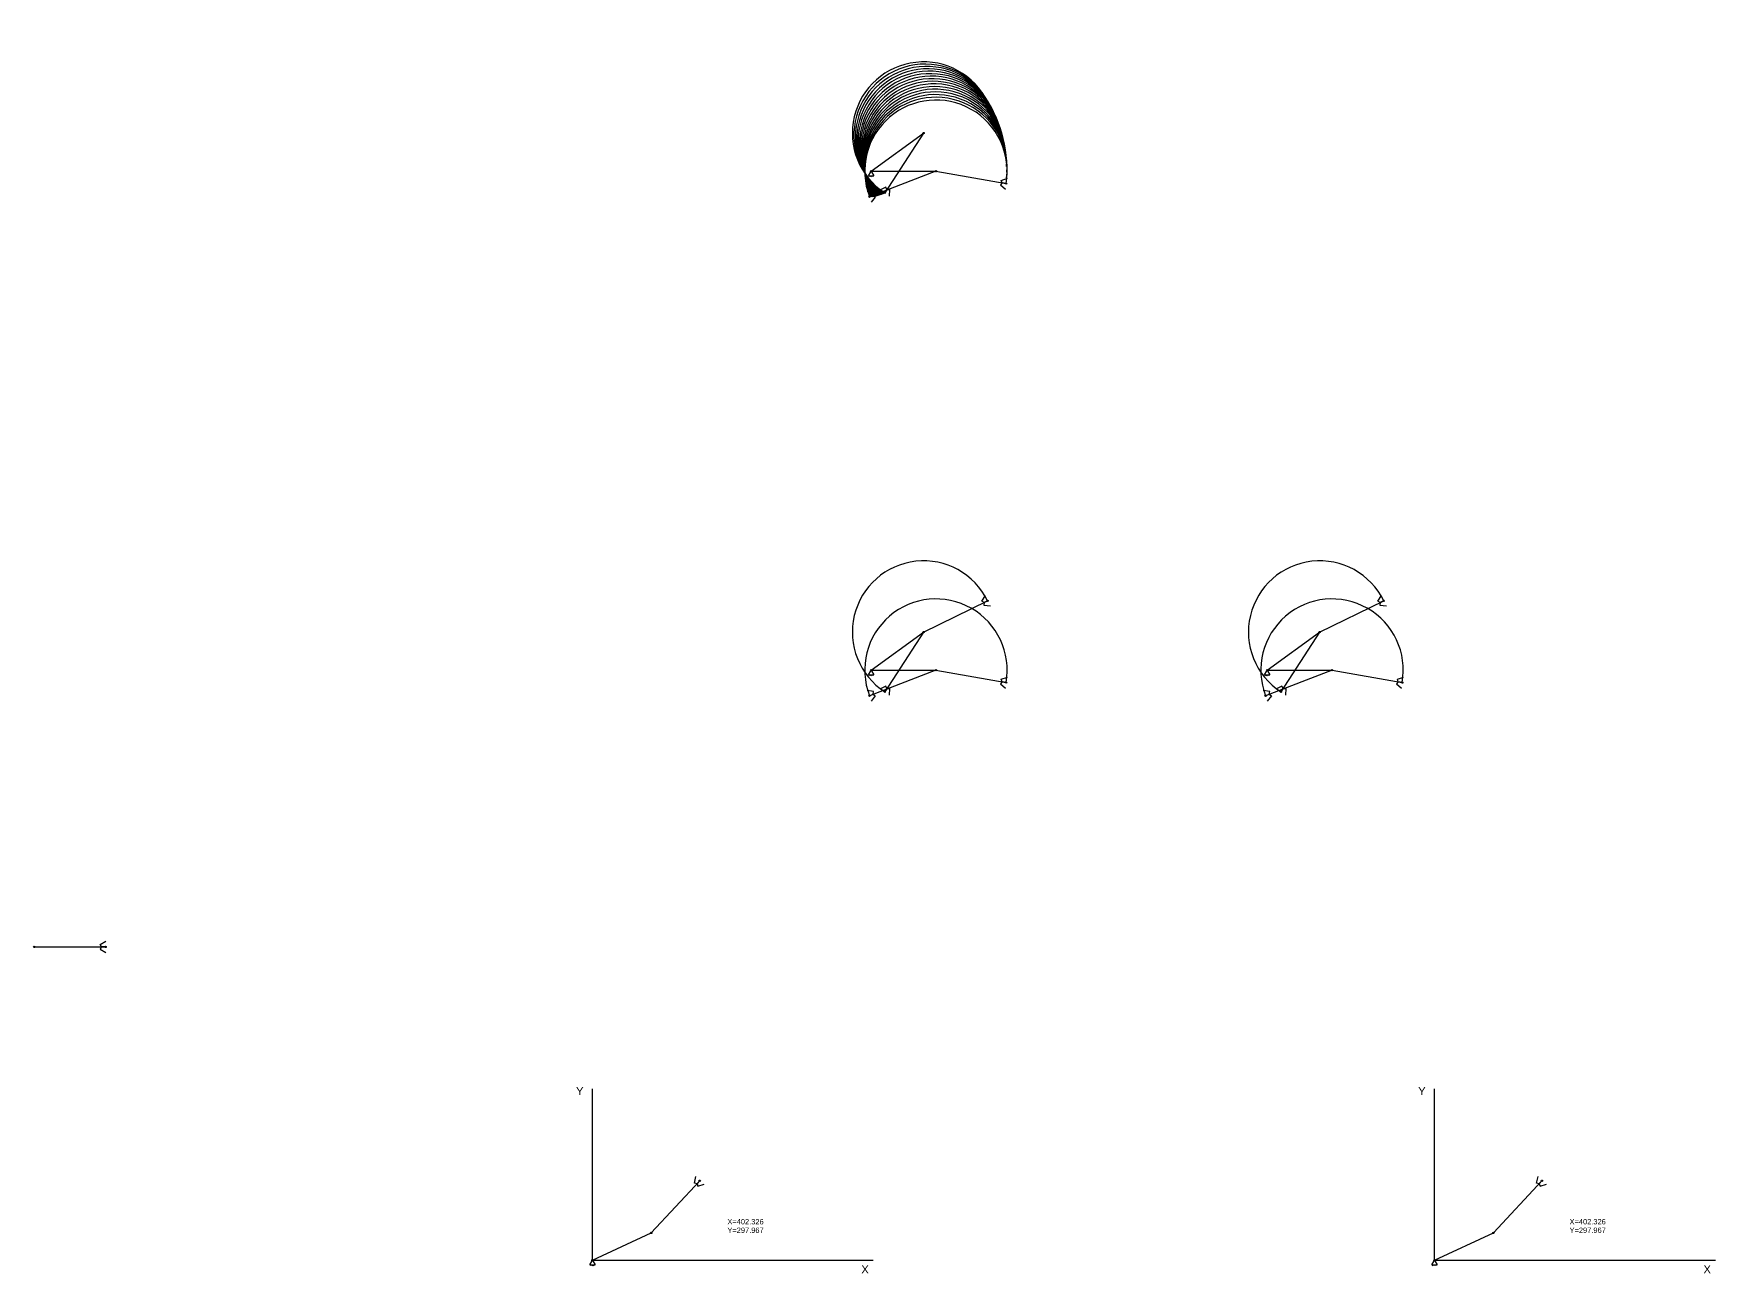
# Model space of a CAD drawing. Header units: millimetres. Extents: x -4981 to 8949, y 576 to 5223.
# Drawn here: x 2646 to 8949, y 576 to 5223 of the extents above; entities that cross this region are included whole.
import ezdxf

# ---------------------------------------------------------------- set-up
doc = ezdxf.new("R2010")
doc.units = ezdxf.units.MM
doc.styles.get("Standard").update_dxf_attribs({"font": 'arial.ttf'})

# ---------------------------------------------------------------- blocks, each defined once
blk = doc.blocks.new('Block3')
for p, q in [((0, 0), (267, 0)), ((247, 8.7), (268.7, 21.2)), ((252, 0), (247, 8.7)), ((252, 0), (247, -8.7)), ((267, 0), (252, 0)), ((247, -8.7), (268.7, -21.2))]:
    blk.add_line(p, q)
for centre in [(0, 0), (267, 0)]:
    blk.add_circle(centre, 2.5)
blk = doc.blocks.new('Block1')
for p, q in [((-10, -17.3), (-1.3, -2.2)), ((-10, -17.3), (10, -17.3)), ((-8.8, -20.1), (-6, -17.3)), ((-4.8, -20.1), (-2, -17.3)), ((-0.8, -20.1), (2, -17.3)), ((1.3, -2.2), (10, -17.3)), ((3.2, -20.1), (6, -17.3))]:
    blk.add_line(p, q)
blk.add_circle((0, 0), 2.5)
blk = doc.blocks.new('Block2')
blk.add_line((0, 0), (243, 0))
for centre in [(0, 0), (243, 0)]:
    blk.add_circle(centre, 2.5)
blk = doc.blocks.new('*U8')
blk.add_arc((0, -85.7), 267, 350, 201)
blk = doc.blocks.new('*U9')
at = {"color": 0, "linetype": 'ByBlock', "lineweight": -2, "transparency": 16777216}
for p, rotation in [((5931.2, 4919.2), 35.99999999999822), ((5940, 4912.9), 33.59999999999825), ((5948.5, 4906.2), 31.19999999999842), ((5956.7, 4899.2), 28.79999999999874), ((5964.6, 4891.8), 26.39999999999877), ((5972.1, 4884.1), 23.99999999999867), ((5979.4, 4876.2), 21.5999999999987), ((5986.3, 4867.9), 19.19999999999889), ((5992.9, 4859.3), 16.79999999999919), ((5999.1, 4850.5), 14.39999999999925), ((6004.9, 4841.4), 11.99999999999953), ((6010.3, 4832), 9.599999999999868), ((6015.3, 4822.5), 7.199999999999929), ((6020, 4812.7), 4.799999999999827), ((6024.2, 4802.8), 2.399999999999955)]:
    blk.add_blockref('*U8', p, dxfattribs=dict(at, rotation=rotation))
blk.add_blockref('*U8', (6028, 4792.7), dxfattribs=at)

msp = doc.modelspace()

# ---------------------------------------------------------------- linework, layer by layer
for p, q in [((4740.5, 625.1), (4740.5, 1267.8)), ((7896.9, 625.1), (7896.9, 1267.8)), ((4740.5, 625.1), (5792.7, 625.1)), ((7896.9, 625.1), (8949.1, 625.1))]:
    msp.add_line(p, q)
for centre, start, end in [((5981.6, 2979.8), 26, 237), ((7466, 2979.8), 26, 237), ((6028, 2837), 350, 201), ((7512.4, 2837), 350, 201)]:
    msp.add_arc(centre, 267, start, end)

# ---------------------------------------------------------------- block references
for name, p in [('*U9', (0, 0)), ('Block1', (5785, 4707.1)), ('Block2', (5785, 4707.1)), ('Block1', (5785, 2837)), ('Block2', (5785, 2837)), ('Block1', (7269.4, 2837)), ('Block2', (7269.4, 2837)), ('Block3', (2648.5, 1799.8)), ('Block1', (4740.5, 625.1)), ('Block1', (7896.9, 625.1))]:
    msp.add_blockref(name, p)
for name, p, rotation in [('Block2', (5785, 4707.1), 36), ('Block3', (5981.6, 4849.9), 237), ('Block3', (6028, 4707.1), 201), ('Block3', (6028, 4707.1), 350.0000000000001), ('Block3', (5981.6, 2979.8), 26), ('Block3', (7466, 2979.8), 26), ('Block2', (5785, 2837), 36), ('Block3', (5981.6, 2979.8), 237), ('Block2', (7269.4, 2837), 36), ('Block3', (7466, 2979.8), 237), ('Block3', (6028, 2837), 201), ('Block3', (6028, 2837), 350.0000000000001), ('Block3', (7512.4, 2837), 201), ('Block3', (7512.4, 2837), 350.0000000000001), ('Block3', (4960.7, 727.8), 47.00000000000004), ('Block3', (8117.1, 727.8), 46.99999999999883), ('Block2', (4740.5, 625.1), 25.00000000000004), ('Block2', (7896.9, 625.1), 25.00000000000506)]:
    msp.add_blockref(name, p, dxfattribs=dict(rotation=rotation))

# ---------------------------------------------------------------- texts
for s, height, p in [('Y', 30, (4678.9, 1244.2)), ('Y', 30, (7835.3, 1244.2)), ('X=402.326', 20, (5246.2, 759.8)), ('X=402.326', 20, (8402.6, 759.8)), ('Y=297.967', 20, (5246.2, 727.7)), ('Y=297.967', 20, (8402.6, 727.7)), ('X', 30, (5748.1, 576.1)), ('X', 30, (8904.5, 576.1))]:
    msp.add_text(s, height=height).set_placement(p)

doc.saveas('drawing.dxf')
